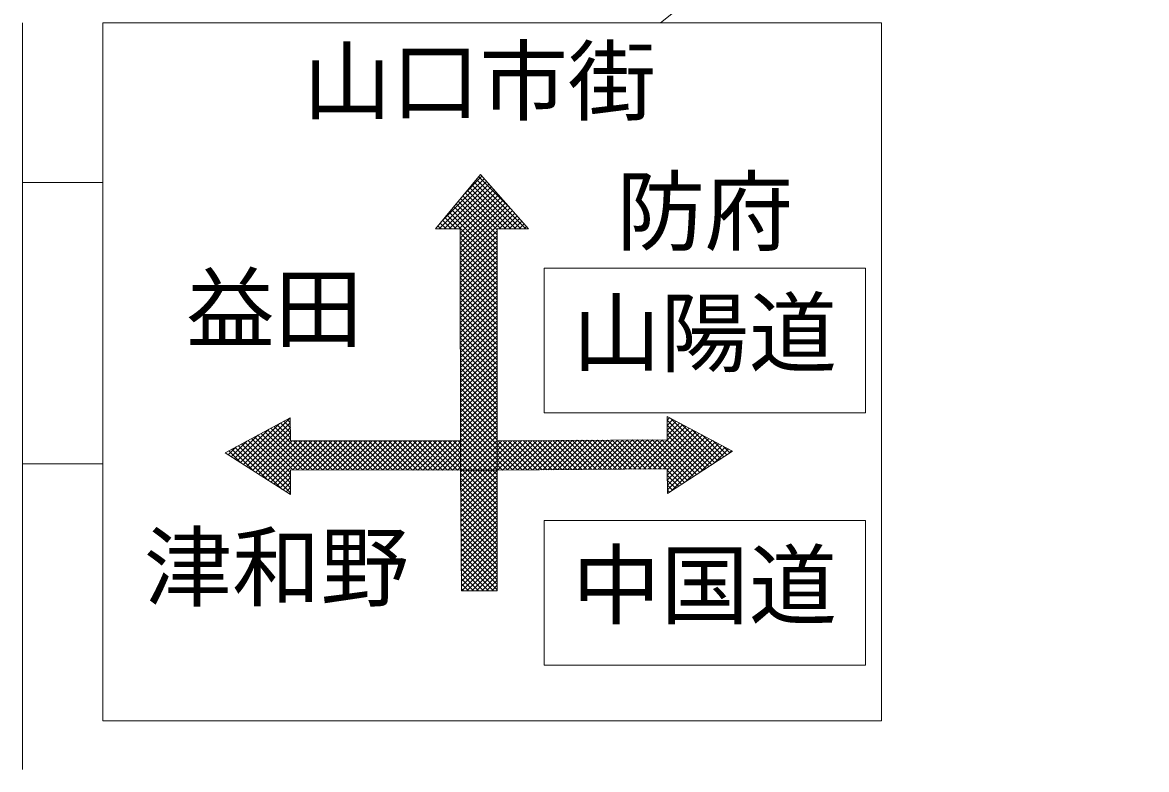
# Model space of a CAD drawing. Units: millimetres, scale not verified. Extents: x 40000 to 680000, y 20000 to 380000.
# Drawn here: x 515618 to 547454, y 245235 to 266398 of the extents above; entities that cross this region are included whole.
import ezdxf
from ezdxf.enums import TextEntityAlignment as Align

# ---------------------------------------------------------------- set-up
doc = ezdxf.new("R2010")
doc.units = ezdxf.units.MM
doc.header["$LTSCALE"] = 1000
doc.layers.add('M-STR-HTXT', color=7, linetype='Continuous', lineweight=13)
doc.layers.add('M-STR-STRC', color=7, linetype='Continuous', lineweight=13)
doc.styles.add('ＭＳ ゴシック', font='')
doc.styles.get('ＭＳ ゴシック').set_extended_font_data('MS Gothic')

msp = doc.modelspace()

# ---------------------------------------------------------------- linework, layer by layer
at = {"layer": 'M-STR-HTXT'}
msp.add_line((557360, 285368), (533690, 266388), dxfattribs=at)
at = {"layer": 'M-STR-STRC'}
for p, q in [((515618, 266388), (515618, 245235)), ((528143, 261556), (528632, 262044)), ((529450, 261118), (528537, 262032)), ((515618, 261869), (517892, 261869)), ((527421, 260550), (528765, 261894)), ((527471, 260742), (528698, 261969)), ((527562, 260550), (528831, 261819)), ((527703, 260550), (528897, 261744)), ((529453, 260550), (528281, 261722)), ((529594, 260550), (528345, 261799)), ((529736, 260550), (528409, 261877)), ((529877, 260550), (528473, 261954)), ((527845, 260550), (528964, 261669)), ((527986, 260550), (529030, 261594)), ((528020, 260442), (529096, 261519)), ((528020, 260301), (529163, 261444)), ((529059, 260378), (528025, 261412)), ((529059, 260519), (528089, 261490)), ((529170, 260550), (528153, 261567)), ((529311, 260550), (528217, 261644)), ((529059, 259812), (527769, 261102)), ((529059, 259953), (527833, 261180)), ((529059, 260095), (527897, 261257)), ((529059, 260236), (527961, 261335)), ((528020, 260159), (529229, 261368)), ((528020, 260018), (529295, 261293)), ((528020, 259877), (529362, 261218)), ((528020, 259735), (529428, 261143)), ((528020, 259594), (529494, 261068)), ((527756, 260550), (527513, 260793)), ((527897, 260550), (527577, 260870)), ((529060, 259529), (527641, 260947)), ((529059, 259670), (527705, 261025)), ((529118, 260550), (529561, 260993)), ((529259, 260550), (529627, 260918)), ((529400, 260550), (529693, 260843)), ((529542, 260550), (529760, 260768)), ((527331, 260550), (527321, 260560)), ((527473, 260550), (527385, 260638)), ((527614, 260550), (527449, 260715)), ((529060, 259387), (528020, 260427)), ((528021, 259453), (529059, 260491)), ((529683, 260550), (529826, 260693)), ((529825, 260550), (529892, 260617)), ((529060, 259246), (528020, 260286)), ((529060, 259104), (528020, 260144)), ((528021, 259312), (529059, 260350)), ((528021, 259170), (529059, 260209)), ((529060, 258963), (528020, 260003)), ((529060, 258821), (528020, 259861)), ((528021, 259029), (529059, 260067)), ((528021, 258888), (529059, 259926)), ((529060, 258680), (528020, 259719)), ((529060, 258538), (528020, 259578)), ((528021, 258747), (529059, 259785)), ((528022, 258605), (529059, 259643)), ((528022, 258464), (529060, 259502)), ((529060, 258397), (528021, 259436)), ((529060, 258255), (528021, 259295)), ((529060, 258114), (528021, 259153)), ((528022, 258323), (529060, 259361)), ((528022, 258182), (529060, 259219)), ((529061, 257972), (528021, 259012)), ((529061, 257831), (528021, 258870)), ((528022, 258040), (529060, 259078)), ((528022, 257899), (529060, 258937)), ((529061, 257689), (528021, 258728)), ((528022, 257758), (529060, 258795)), ((529061, 257548), (528022, 258587)), ((528023, 257616), (529060, 258654)), ((528023, 257475), (529060, 258513)), ((529061, 257406), (528022, 258445)), ((529061, 257265), (528022, 258304)), ((528023, 257334), (529060, 258371)), ((528023, 257193), (529060, 258230)), ((529061, 257123), (528022, 258162)), ((529061, 256982), (528022, 258021)), ((529061, 256840), (528022, 257879)), ((528023, 257051), (529060, 258089)), ((528023, 256910), (529061, 257947)), ((529061, 256699), (528022, 257737)), ((529061, 256557), (528023, 257596)), ((528024, 256769), (529061, 257806)), ((528024, 256628), (529061, 257665)), ((529061, 256416), (528023, 257454)), ((529062, 256274), (528023, 257313)), ((528024, 256486), (529061, 257523)), ((528024, 256345), (529061, 257382)), ((528024, 256204), (529061, 257241)), ((529062, 256133), (528023, 257171)), ((529062, 255991), (528023, 257030)), ((528024, 256063), (529061, 257099)), ((528024, 255921), (529061, 256958)), ((529062, 255850), (528023, 256888)), ((529062, 255708), (528024, 256746)), ((529062, 255567), (528024, 256605)), ((528025, 255780), (529061, 256817)), ((528025, 255639), (529061, 256675)), ((529062, 255425), (528024, 256463)), ((529062, 255284), (528024, 256322)), ((528025, 255497), (529061, 256534)), ((528025, 255356), (529061, 256393)), ((529062, 255142), (528024, 256180)), ((529062, 255001), (528024, 256039)), ((528025, 255215), (529062, 256251)), ((528025, 255074), (529062, 256110)), ((528026, 254932), (529062, 255969)), ((529062, 254859), (528024, 255897)), ((529062, 254718), (528025, 255755)), ((528026, 254791), (529062, 255827)), ((528026, 254650), (529062, 255686)), ((529063, 254576), (528025, 255614)), ((529063, 254435), (528025, 255472)), ((529063, 254293), (528025, 255331)), ((528026, 254509), (529062, 255545)), ((528026, 254367), (529062, 255403)), ((521792, 253931), (522898, 255037)), ((521878, 253876), (523202, 255200)), ((521964, 253821), (523204, 255060)), ((523206, 254775), (522928, 255054)), ((523205, 254918), (523020, 255103)), ((523204, 255061), (523112, 255153)), ((529063, 254152), (528025, 255189)), ((529063, 254010), (528025, 255047)), ((528026, 254226), (529062, 255262)), ((528026, 254085), (529062, 255121)), ((533876, 254844), (534131, 255099)), ((533876, 254702), (534224, 255050)), ((533877, 255127), (533947, 255197)), ((533877, 254985), (534039, 255148)), ((535141, 253871), (533877, 255135)), ((535227, 253927), (533970, 255185)), ((535313, 253983), (534271, 255024)), ((521619, 254042), (522284, 254706)), ((521706, 253986), (522591, 254872)), ((522050, 253765), (523205, 254920)), ((522136, 253710), (523206, 254780)), ((523271, 253721), (522285, 254707)), ((523412, 253721), (522377, 254756)), ((523554, 253721), (522469, 254806)), ((523695, 253721), (522561, 254855)), ((523837, 253721), (522653, 254905)), ((523978, 253721), (522744, 254955)), ((523208, 254633), (522836, 255004)), ((529063, 253869), (528026, 254906)), ((529063, 253727), (528026, 254764)), ((528027, 253943), (529062, 254979)), ((528027, 253802), (529062, 254838)), ((528085, 253719), (529062, 254697)), ((533063, 253747), (534316, 255000)), ((533205, 253748), (534409, 254951)), ((533347, 253749), (534501, 254902)), ((533490, 253750), (534593, 254853)), ((533632, 253751), (534686, 254804)), ((533775, 253752), (534778, 254755)), ((534970, 253760), (533876, 254853)), ((534884, 253704), (533876, 254712)), ((535056, 253816), (533877, 254994)), ((533879, 253715), (534870, 254706)), ((535398, 254039), (534573, 254864)), ((535484, 254094), (534874, 254704)), ((521447, 254152), (521669, 254374)), ((521533, 254097), (521976, 254540)), ((522963, 253180), (521734, 254409)), ((523208, 253076), (521826, 254459)), ((523209, 253217), (521918, 254508)), ((523209, 253358), (522010, 254558)), ((523210, 253499), (522101, 254608)), ((523211, 253640), (522193, 254657)), ((522223, 253655), (523208, 254640)), ((522309, 253600), (523254, 254545)), ((522395, 253544), (523395, 254545)), ((522481, 253489), (523537, 254545)), ((522567, 253434), (523678, 254545)), ((522654, 253379), (523820, 254545)), ((522740, 253323), (523961, 254545)), ((523279, 253721), (524103, 254545)), ((524120, 253721), (523295, 254545)), ((523420, 253721), (524244, 254545)), ((524261, 253721), (523437, 254545)), ((523561, 253721), (524386, 254545)), ((524403, 253720), (523578, 254545)), ((523703, 253721), (524527, 254545)), ((524544, 253720), (523719, 254545)), ((523844, 253721), (524669, 254546)), ((524686, 253720), (523861, 254545)), ((523985, 253721), (524810, 254546)), ((524827, 253720), (524002, 254545)), ((524127, 253721), (524952, 254546)), ((524969, 253720), (524144, 254545)), ((524268, 253721), (525093, 254546)), ((525110, 253720), (524285, 254545)), ((524409, 253720), (525235, 254546)), ((525252, 253720), (524426, 254545)), ((524551, 253720), (525376, 254546)), ((525393, 253720), (524568, 254546)), ((524692, 253720), (525518, 254546)), ((525535, 253720), (524709, 254546)), ((524834, 253720), (525659, 254546)), ((525676, 253720), (524850, 254546)), ((524975, 253720), (525801, 254546)), ((525818, 253720), (524992, 254546)), ((525116, 253720), (525942, 254546)), ((525959, 253720), (525133, 254546)), ((525258, 253720), (526084, 254546)), ((526100, 253720), (525274, 254546)), ((525399, 253720), (526225, 254546)), ((526242, 253720), (525416, 254546)), ((525540, 253720), (526367, 254546)), ((526383, 253720), (525557, 254546)), ((525682, 253720), (526508, 254546)), ((526525, 253720), (525698, 254546)), ((525823, 253720), (526650, 254547)), ((526666, 253719), (525840, 254546)), ((525964, 253720), (526791, 254547)), ((526808, 253719), (525981, 254546)), ((526106, 253720), (526933, 254547)), ((526949, 253719), (526122, 254546)), ((526247, 253720), (527074, 254547)), ((527091, 253719), (526264, 254546)), ((526389, 253720), (527216, 254547)), ((527232, 253719), (526405, 254546)), ((526530, 253720), (527357, 254547)), ((527374, 253719), (526547, 254546)), ((526671, 253719), (527499, 254547)), ((527515, 253719), (526688, 254547)), ((526813, 253719), (527640, 254547)), ((527657, 253719), (526829, 254547)), ((526954, 253719), (527782, 254547)), ((527798, 253719), (526971, 254547)), ((527095, 253719), (527923, 254547)), ((527940, 253719), (527112, 254547)), ((527237, 253719), (528024, 254507)), ((528027, 253773), (527253, 254547)), ((528026, 253915), (527395, 254547)), ((528026, 254057), (527536, 254547)), ((528025, 254199), (527677, 254547)), ((528025, 254341), (527819, 254547)), ((528024, 254483), (527960, 254547)), ((528930, 253718), (528026, 254623)), ((528789, 253718), (528026, 254481)), ((528226, 253719), (529063, 254555)), ((528367, 253719), (529063, 254414)), ((529061, 254271), (529338, 254548)), ((529061, 254412), (529196, 254547)), ((529774, 253723), (529061, 254437)), ((529062, 253989), (529623, 254550)), ((529062, 254130), (529481, 254549)), ((529063, 253848), (529765, 254551)), ((529074, 253718), (529908, 254552)), ((529914, 253724), (529092, 254547)), ((529217, 253719), (530050, 254553)), ((530055, 253725), (529232, 254548)), ((529359, 253720), (530192, 254554)), ((530195, 253726), (529373, 254548)), ((529501, 253721), (530335, 254554)), ((530336, 253727), (529514, 254549)), ((529644, 253722), (530477, 254555)), ((530476, 253728), (529654, 254550)), ((529786, 253723), (530619, 254556)), ((530616, 253729), (529795, 254551)), ((529929, 253724), (530762, 254557)), ((530757, 253730), (529935, 254552)), ((530071, 253725), (530904, 254558)), ((530897, 253731), (530076, 254553)), ((530214, 253726), (531046, 254559)), ((531038, 253732), (530216, 254554)), ((530356, 253727), (531188, 254560)), ((531178, 253733), (530357, 254555)), ((531318, 253734), (530497, 254555)), ((530499, 253728), (531331, 254561)), ((531459, 253735), (530638, 254556)), ((530641, 253729), (531473, 254562)), ((531599, 253736), (530778, 254557)), ((530783, 253730), (531615, 254562)), ((531740, 253737), (530919, 254558)), ((530926, 253732), (531758, 254563)), ((531880, 253738), (531060, 254559)), ((531068, 253733), (531900, 254564)), ((532021, 253739), (531200, 254560)), ((531211, 253734), (532042, 254565)), ((532161, 253740), (531341, 254561)), ((531353, 253735), (532185, 254566)), ((532301, 253741), (531481, 254562)), ((531496, 253736), (532327, 254567)), ((532442, 253742), (531622, 254562)), ((531638, 253737), (532469, 254568)), ((532582, 253743), (531762, 254563)), ((531781, 253738), (532612, 254569)), ((532723, 253744), (531903, 254564)), ((531923, 253739), (532754, 254570)), ((532863, 253745), (532043, 254565)), ((532065, 253740), (532896, 254570)), ((533003, 253746), (532184, 254566)), ((532208, 253741), (533038, 254571)), ((533144, 253747), (532324, 254567)), ((532350, 253742), (533181, 254572)), ((533284, 253748), (532465, 254568)), ((532493, 253743), (533323, 254573)), ((533425, 253749), (532606, 254569)), ((532635, 253744), (533465, 254574)), ((533565, 253750), (532746, 254569)), ((532778, 253745), (533608, 254575)), ((533706, 253751), (532887, 254570)), ((532920, 253746), (533750, 254576)), ((533846, 253752), (533027, 254571)), ((534370, 253370), (533168, 254572)), ((534456, 253425), (533308, 254573)), ((534541, 253481), (533449, 254574)), ((534627, 253537), (533589, 254575)), ((534713, 253593), (533730, 254576)), ((534799, 253648), (533870, 254577)), ((533881, 253575), (534963, 254657)), ((533882, 253435), (535055, 254608)), ((533884, 253295), (535148, 254559)), ((533885, 253155), (535240, 254510)), ((534000, 253129), (535332, 254461)), ((534405, 253393), (535425, 254412)), ((535570, 254150), (535176, 254544)), ((535655, 254206), (535477, 254384)), ((521361, 254207), (521362, 254209)), ((521387, 254191), (521367, 254211)), ((521781, 253938), (521458, 254261)), ((522175, 253686), (521550, 254310)), ((522569, 253433), (521642, 254360)), ((527378, 253719), (528025, 254366)), ((527519, 253719), (528025, 254225)), ((527661, 253719), (528026, 254084)), ((528647, 253718), (528026, 254340)), ((528506, 253719), (528026, 254198)), ((528364, 253719), (528026, 254056)), ((528509, 253719), (529063, 254273)), ((528650, 253718), (529063, 254131)), ((529634, 253722), (529061, 254295)), ((529493, 253721), (529062, 254153)), ((534810, 253656), (535517, 254363)), ((535215, 253919), (535609, 254314)), ((535620, 254183), (535702, 254265)), ((515618, 253899), (517892, 253899)), ((527802, 253719), (528026, 253943)), ((527943, 253719), (528027, 253802)), ((528223, 253719), (528027, 253915)), ((528081, 253719), (528027, 253773)), ((528791, 253718), (529063, 253990)), ((528933, 253718), (529063, 253848)), ((529353, 253720), (529062, 254011)), ((529212, 253719), (529063, 253869)), ((522826, 253268), (523211, 253653)), ((522912, 253213), (523210, 253511)), ((528027, 253661), (528084, 253719)), ((529064, 252595), (528027, 253631)), ((528028, 253521), (528225, 253718)), ((529064, 252453), (528028, 253489)), ((528029, 253380), (528367, 253718)), ((528030, 253240), (528508, 253718)), ((528031, 253099), (528650, 253718)), ((528032, 252959), (528791, 253718)), ((528033, 252818), (528933, 253718)), ((528034, 252678), (529063, 253707)), ((528035, 252537), (529063, 253566)), ((528036, 252397), (529063, 253425)), ((529064, 252736), (528082, 253719)), ((529064, 252878), (528223, 253718)), ((529064, 253019), (528365, 253718)), ((529063, 253161), (528506, 253718)), ((529063, 253302), (528648, 253718)), ((529063, 253444), (528789, 253718)), ((529063, 253585), (528931, 253718)), ((529072, 253718), (529063, 253727)), ((534284, 253314), (533879, 253719)), ((534199, 253258), (533881, 253576)), ((534113, 253202), (533882, 253433)), ((522998, 253158), (523209, 253369)), ((523084, 253102), (523209, 253227)), ((529064, 252312), (528029, 253346)), ((529064, 252170), (528030, 253204)), ((528037, 252257), (529063, 253283)), ((528038, 252116), (529063, 253142)), ((534027, 253147), (533884, 253290)), ((533942, 253091), (533886, 253147)), ((523171, 253047), (523208, 253085)), ((529064, 252029), (528031, 253062)), ((529064, 251887), (528032, 252919)), ((528039, 251976), (529064, 253001)), ((528040, 251835), (529064, 252859)), ((529064, 251746), (528033, 252777)), ((529065, 251604), (528034, 252635)), ((529065, 251463), (528035, 252492)), ((528041, 251695), (529064, 252718)), ((528041, 251554), (529064, 252577)), ((529065, 251321), (528036, 252350)), ((529065, 251180), (528037, 252207)), ((528042, 251414), (529064, 252435)), ((528043, 251273), (529064, 252294)), ((528044, 251133), (529064, 252153)), ((529065, 251038), (528038, 252065)), ((529065, 250897), (528039, 251923)), ((528045, 250992), (529064, 252011)), ((528046, 250852), (529064, 251870)), ((529065, 250755), (528040, 251780)), ((529065, 250613), (528041, 251638)), ((528047, 250711), (529065, 251729)), ((528048, 250571), (529065, 251587)), ((529065, 250472), (528042, 251496)), ((529066, 250330), (528043, 251353)), ((528956, 250298), (528044, 251211)), ((528049, 250430), (529065, 251446)), ((528058, 250298), (529065, 251305)), ((528815, 250298), (528045, 251068)), ((528674, 250298), (528046, 250926)), ((528200, 250298), (529065, 251163)), ((528341, 250298), (529065, 251022)), ((528482, 250298), (529065, 250881)), ((528532, 250298), (528047, 250784)), ((528391, 250298), (528048, 250641)), ((528624, 250298), (529065, 250739)), ((528765, 250298), (529065, 250598)), ((528249, 250298), (528049, 250499)), ((528108, 250298), (528050, 250356)), ((528907, 250298), (529065, 250457)), ((529048, 250298), (529066, 250315))]:
    msp.add_line(p, q, dxfattribs=at)
for points in [[(539952, 266388), (517892, 266388), (517892, 246617)], [(539952, 266388), (539952, 246617), (517892, 246617)]]:
    msp.add_lwpolyline(points, dxfattribs=at)
for points in [[(528019, 260550), (527313, 260550), (528588, 262094), (529952, 260550), (529059, 260550), (529063, 253718), (528027, 253719)], [(530392, 255341), (539492, 255341), (539492, 259441), (530392, 259441)], [(523209, 254545), (523202, 255202), (521360, 254208), (523208, 253023), (523211, 253721), (528027, 253719), (528024, 254547)], [(533876, 254577), (533877, 255233), (535726, 254252), (533887, 253055), (533879, 253753), (529063, 253718), (529060, 254546)], [(529063, 253718), (528161, 253718), (528027, 253719), (528050, 250298), (528061, 250298), (529066, 250298)], [(530392, 248194), (539492, 248194), (539492, 252294), (530392, 252294)]]:
    msp.add_lwpolyline(points, close=True, dxfattribs=at)

# ---------------------------------------------------------------- texts
at = {"layer": 'M-STR-STRC', "style": 'ＭＳ ゴシック'}
for s, p in [('山口市街', (528566, 263270)), ('防府', (534942, 259579)), ('益田', (522757, 256832)), ('山陽道', (534942, 256141)), ('津和野', (522811, 249500)), ('中国道', (534942, 248994))]:
    msp.add_text(s, height=1833, dxfattribs=at).set_placement(p, align=Align.BOTTOM_CENTER)

doc.saveas('drawing.dxf')
